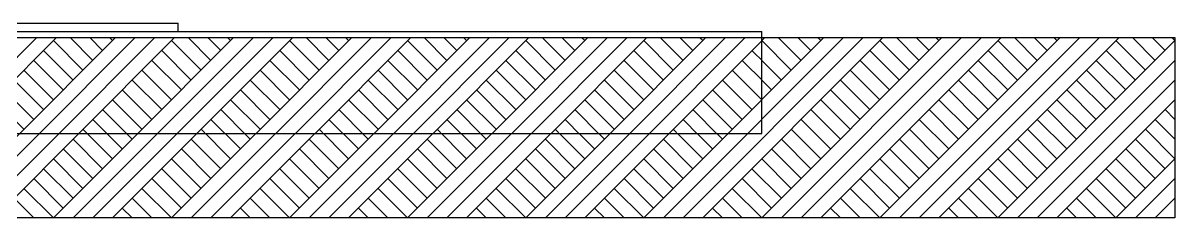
# Model space of a CAD drawing. Header units: millimetres. Extents: x -242231 to 419123, y -2399 to 525285.
# Drawn here: x -205848 to -195085, y 92692 to 94511 of the extents above; entities that cross this region are included whole.
import ezdxf

# ---------------------------------------------------------------- set-up
doc = ezdxf.new("R2010")
doc.units = ezdxf.units.MM
doc.set_wipeout_variables(frame=1)
doc.linetypes.add('Wipeout_Contour', pattern=[1000, 0, -1000])

msp = doc.modelspace()

# ---------------------------------------------------------------- linework, layer by layer
at = {"color": 253, "linetype": 'Continuous', "lineweight": 15}
for p, q in [((-198577.733, 94163.2), (-198790.822, 94376.289)), ((-198761.581, 92692.418), (-197077.71, 94376.289)), ((-198485.809, 94255.124), (-198606.974, 94376.289)), ((-198577.733, 92692.418), (-196893.862, 94376.289)), ((-198393.885, 94347.048), (-198423.127, 94376.289)), ((-198393.885, 92692.418), (-196710.015, 94376.289)), ((-197842.342, 92692.418), (-196158.471, 94376.289)), ((-197566.571, 94071.276), (-197842.342, 94347.048)), ((-197474.647, 94163.2), (-197687.735, 94376.289)), ((-197658.494, 92692.418), (-195974.624, 94376.289)), ((-197382.723, 94255.124), (-197503.888, 94376.289)), ((-197474.647, 92692.418), (-195790.776, 94376.289)), ((-197290.799, 94347.048), (-197320.04, 94376.289)), ((-197290.799, 92692.418), (-195606.928, 94376.289)), ((-196739.256, 92692.418), (-195084.626, 94347.048)), ((-196463.484, 94071.276), (-196739.256, 94347.048)), ((-196371.56, 94163.2), (-196584.649, 94376.289)), ((-196279.636, 94255.124), (-196400.801, 94376.289)), ((-196187.712, 94347.048), (-196216.953, 94376.289)), ((-195360.397, 94071.276), (-195636.169, 94347.048)), ((-195268.474, 94163.2), (-195481.562, 94376.289)), ((-195176.55, 94255.124), (-195297.715, 94376.289)), ((-195084.626, 94347.048), (-195113.867, 94376.289)), ((-197658.494, 93979.352), (-197934.266, 94255.124)), ((-196555.408, 93979.352), (-196831.18, 94255.124)), ((-195452.321, 93979.352), (-195728.093, 94255.124)), ((-197750.418, 93887.428), (-198026.19, 94163.2)), ((-196647.332, 93887.428), (-196923.103, 94163.2)), ((-196555.408, 92692.418), (-195084.626, 94163.2)), ((-195544.245, 93887.428), (-195820.017, 94163.2)), ((-197934.266, 93703.58), (-198210.038, 93979.352)), ((-197842.342, 93795.504), (-198118.114, 94071.276)), ((-196831.18, 93703.58), (-197106.951, 93979.352)), ((-196739.256, 93795.504), (-197015.027, 94071.276)), ((-196371.56, 92692.418), (-195084.626, 93979.352)), ((-195728.093, 93703.58), (-196003.865, 93979.352)), ((-195636.169, 93795.504), (-195911.941, 94071.276)), ((-198026.19, 93611.657), (-198301.962, 93887.428)), ((-196923.103, 93611.657), (-197198.875, 93887.428)), ((-195820.017, 93611.657), (-196095.789, 93887.428)), ((-198118.114, 93519.733), (-198393.885, 93795.504)), ((-197015.027, 93519.733), (-197290.799, 93795.504)), ((-196187.712, 92692.418), (-195084.626, 93795.504)), ((-195911.941, 93519.733), (-196187.712, 93795.504)), ((-198210.038, 93427.809), (-198485.809, 93703.58)), ((-197106.951, 93427.809), (-197382.723, 93703.58)), ((-196003.865, 93427.809), (-196279.636, 93703.58)), ((-195084.626, 93611.657), (-195176.55, 93703.58)), ((-198301.962, 93335.885), (-198577.733, 93611.657)), ((-197198.875, 93335.885), (-197474.647, 93611.657)), ((-196095.789, 93335.885), (-196371.56, 93611.657)), ((-195084.626, 93427.809), (-195268.474, 93611.657)), ((-198485.809, 93152.037), (-198761.581, 93427.809)), ((-198393.885, 93243.961), (-198669.657, 93519.733)), ((-197382.723, 93152.037), (-197658.494, 93427.809)), ((-197290.799, 93243.961), (-197566.571, 93519.733)), ((-196279.636, 93152.037), (-196555.408, 93427.809)), ((-196187.712, 93243.961), (-196463.484, 93519.733)), ((-195176.55, 93152.037), (-195452.321, 93427.809)), ((-195084.626, 93243.961), (-195360.397, 93519.733)), ((-205196.252, 93060.113), (-205472.024, 93335.885)), ((-204093.166, 93060.113), (-204368.938, 93335.885)), ((-202990.079, 93060.113), (-203265.851, 93335.885)), ((-201886.993, 93060.113), (-202162.764, 93335.885)), ((-200783.906, 93060.113), (-201059.678, 93335.885)), ((-199680.82, 93060.113), (-199956.591, 93335.885)), ((-198577.733, 93060.113), (-198853.505, 93335.885)), ((-197474.647, 93060.113), (-197750.418, 93335.885)), ((-196371.56, 93060.113), (-196647.332, 93335.885)), ((-195268.474, 93060.113), (-195544.245, 93335.885)), ((-205288.176, 92968.189), (-205563.948, 93243.961)), ((-204185.09, 92968.189), (-204460.861, 93243.961)), ((-203082.003, 92968.189), (-203357.775, 93243.961)), ((-201978.917, 92968.189), (-202254.688, 93243.961)), ((-200875.83, 92968.189), (-201151.602, 93243.961)), ((-199772.744, 92968.189), (-200048.515, 93243.961)), ((-198669.657, 92968.189), (-198945.429, 93243.961)), ((-197566.571, 92968.189), (-197842.342, 93243.961)), ((-196463.484, 92968.189), (-196739.256, 93243.961)), ((-195636.169, 92692.418), (-195084.626, 93243.961)), ((-195360.397, 92968.189), (-195636.169, 93243.961)), ((-205380.1, 92876.266), (-205655.872, 93152.037)), ((-204277.014, 92876.266), (-204552.785, 93152.037)), ((-203173.927, 92876.266), (-203449.699, 93152.037)), ((-202070.841, 92876.266), (-202346.612, 93152.037)), ((-200967.754, 92876.266), (-201243.526, 93152.037)), ((-199864.668, 92876.266), (-200140.439, 93152.037)), ((-198761.581, 92876.266), (-199037.353, 93152.037)), ((-197658.494, 92876.266), (-197934.266, 93152.037)), ((-196555.408, 92876.266), (-196831.18, 93152.037)), ((-195452.321, 92876.266), (-195728.093, 93152.037)), ((-205472.024, 92784.342), (-205747.796, 93060.113)), ((-204368.938, 92784.342), (-204644.709, 93060.113)), ((-203265.851, 92784.342), (-203541.623, 93060.113)), ((-202162.764, 92784.342), (-202438.536, 93060.113)), ((-201059.678, 92784.342), (-201335.45, 93060.113)), ((-199956.591, 92784.342), (-200232.363, 93060.113)), ((-198853.505, 92784.342), (-199129.276, 93060.113)), ((-197750.418, 92784.342), (-198026.19, 93060.113)), ((-196647.332, 92784.342), (-196923.103, 93060.113)), ((-195544.245, 92784.342), (-195820.017, 93060.113)), ((-195452.321, 92692.418), (-195084.626, 93060.113)), ((-205563.948, 92692.418), (-205839.72, 92968.189)), ((-204460.861, 92692.418), (-204736.633, 92968.189)), ((-203357.775, 92692.418), (-203633.547, 92968.189)), ((-202254.688, 92692.418), (-202530.46, 92968.189)), ((-201151.602, 92692.418), (-201427.373, 92968.189)), ((-200048.515, 92692.418), (-200324.287, 92968.189)), ((-198945.429, 92692.418), (-199221.2, 92968.189)), ((-197842.342, 92692.418), (-198118.114, 92968.189)), ((-196739.256, 92692.418), (-197015.027, 92968.189)), ((-195636.169, 92692.418), (-195911.941, 92968.189)), ((-205747.796, 92692.418), (-205931.643, 92876.266)), ((-204828.557, 92692.418), (-204920.481, 92784.342)), ((-204644.709, 92692.418), (-204828.557, 92876.266)), ((-203725.47, 92692.418), (-203817.394, 92784.342)), ((-203541.623, 92692.418), (-203725.47, 92876.266)), ((-202622.384, 92692.418), (-202714.308, 92784.342)), ((-202438.536, 92692.418), (-202622.384, 92876.266)), ((-201519.297, 92692.418), (-201611.221, 92784.342)), ((-201335.45, 92692.418), (-201519.297, 92876.266)), ((-200416.211, 92692.418), (-200508.135, 92784.342)), ((-200232.363, 92692.418), (-200416.211, 92876.266)), ((-199313.124, 92692.418), (-199405.048, 92784.342)), ((-199129.276, 92692.418), (-199313.124, 92876.266)), ((-198210.038, 92692.418), (-198301.962, 92784.342)), ((-198026.19, 92692.418), (-198210.038, 92876.266)), ((-197106.951, 92692.418), (-197198.875, 92784.342)), ((-196923.103, 92692.418), (-197106.951, 92876.266)), ((-196003.865, 92692.418), (-196095.789, 92784.342)), ((-195820.017, 92692.418), (-196003.865, 92876.266)), ((-195268.474, 92692.418), (-195084.626, 92876.266))]:
    msp.add_line(p, q, dxfattribs=at)
at = {"linetype": 'Continuous'}
for p, q in [((-195084.626, 94376.289), (-195084.626, 92692.418)), ((-195084.626, 92692.418), (-227957.363, 92692.418))]:
    msp.add_line(p, q, dxfattribs=at)

# ---------------------------------------------------------------- wipeouts: each hides what was drawn before it
at = {"color": 254, "linetype": 'Wipeout_Contour', "lineweight": 0, "ltscale": 20867.672642}
msp.add_wipeout([(-214829.609, 94431.083), (-204397.744, 94431.083), (-204397.744, 94511.127), (-214829.609, 94511.127)], dxfattribs=at)

# ---------------------------------------------------------------- next in the draw order: linework, layer by layer
at = {"linetype": 'Continuous'}
for p in [(-212425.987, 94511.127), (-204397.744, 94431.083)]:
    msp.add_line(p, (-204397.744, 94511.127), dxfattribs=at)

# ---------------------------------------------------------------- next in the draw order: wipeouts: each hides what was drawn before it
at = {"color": 254, "linetype": 'Wipeout_Contour', "lineweight": 0, "ltscale": 57176.651784}
msp.add_wipeout([(-227489.8, 93481.083), (-198945.979, 93481.083), (-198945.979, 94431.083), (-227489.8, 94431.083)], dxfattribs=at)

# ---------------------------------------------------------------- next in the draw order: linework, layer by layer
at = {"linetype": 'Continuous'}
for p, q in [((-227489.8, 94431.083), (-198945.979, 94431.083)), ((-198945.979, 93481.083), (-198945.979, 94431.083)), ((-227957.363, 94376.289), (-195084.626, 94376.289)), ((-227489.8, 93481.083), (-198945.979, 93481.083))]:
    msp.add_line(p, q, dxfattribs=at)
at = {"color": 253, "linetype": 'Continuous', "lineweight": 15}
for p, q in [((-207402.426, 92692.418), (-205718.555, 94376.289)), ((-207218.578, 92692.418), (-205534.707, 94376.289)), ((-206667.035, 92692.418), (-204983.164, 94376.289)), ((-206483.187, 92692.418), (-204799.316, 94376.289)), ((-206299.339, 92692.418), (-204615.468, 94376.289)), ((-206115.491, 92692.418), (-204431.62, 94376.289)), ((-205563.948, 92692.418), (-203880.077, 94376.289)), ((-205288.176, 94071.276), (-205563.948, 94347.048)), ((-205196.252, 94163.2), (-205409.341, 94376.289)), ((-205380.1, 92692.418), (-203696.229, 94376.289)), ((-205104.329, 94255.124), (-205225.493, 94376.289)), ((-205196.252, 92692.418), (-203512.382, 94376.289)), ((-205012.405, 94347.048), (-205041.646, 94376.289)), ((-205012.405, 92692.418), (-203328.534, 94376.289)), ((-204460.861, 92692.418), (-202776.991, 94376.289)), ((-204185.09, 94071.276), (-204460.861, 94347.048)), ((-204093.166, 94163.2), (-204306.255, 94376.289)), ((-204277.014, 92692.418), (-202593.143, 94376.289)), ((-204001.242, 94255.124), (-204122.407, 94376.289)), ((-204093.166, 92692.418), (-202409.295, 94376.289)), ((-203909.318, 94347.048), (-203938.559, 94376.289)), ((-203909.318, 92692.418), (-202225.447, 94376.289)), ((-203357.775, 92692.418), (-201673.904, 94376.289)), ((-203082.003, 94071.276), (-203357.775, 94347.048)), ((-202990.079, 94163.2), (-203203.168, 94376.289)), ((-203173.927, 92692.418), (-201490.056, 94376.289)), ((-202898.156, 94255.124), (-203019.32, 94376.289)), ((-202990.079, 92692.418), (-201306.209, 94376.289)), ((-202806.232, 94347.048), (-202835.473, 94376.289)), ((-202806.232, 92692.418), (-201122.361, 94376.289)), ((-202254.688, 92692.418), (-200570.818, 94376.289)), ((-201978.917, 94071.276), (-202254.688, 94347.048)), ((-201886.993, 94163.2), (-202100.082, 94376.289)), ((-202070.841, 92692.418), (-200386.97, 94376.289)), ((-201795.069, 94255.124), (-201916.234, 94376.289)), ((-201886.993, 92692.418), (-200203.122, 94376.289)), ((-201703.145, 94347.048), (-201732.386, 94376.289)), ((-201703.145, 92692.418), (-200019.274, 94376.289)), ((-201151.602, 92692.418), (-199467.731, 94376.289)), ((-200875.83, 94071.276), (-201151.602, 94347.048)), ((-200783.906, 94163.2), (-200996.995, 94376.289)), ((-200967.754, 92692.418), (-199283.883, 94376.289)), ((-200691.982, 94255.124), (-200813.147, 94376.289)), ((-200783.906, 92692.418), (-199100.035, 94376.289)), ((-200600.059, 94347.048), (-200629.3, 94376.289)), ((-200600.059, 92692.418), (-198916.188, 94376.289)), ((-200048.515, 92692.418), (-198364.644, 94376.289)), ((-199772.744, 94071.276), (-200048.515, 94347.048)), ((-199680.82, 94163.2), (-199893.909, 94376.289)), ((-199864.668, 92692.418), (-198180.797, 94376.289)), ((-199588.896, 94255.124), (-199710.061, 94376.289)), ((-199680.82, 92692.418), (-197996.949, 94376.289)), ((-199496.972, 94347.048), (-199526.213, 94376.289)), ((-199496.972, 92692.418), (-197813.101, 94376.289)), ((-198945.429, 92692.418), (-197261.558, 94376.289)), ((-198669.657, 94071.276), (-198945.429, 94347.048)), ((-205380.1, 93979.352), (-205655.872, 94255.124)), ((-204277.014, 93979.352), (-204552.785, 94255.124)), ((-203173.927, 93979.352), (-203449.699, 94255.124)), ((-202070.841, 93979.352), (-202346.612, 94255.124)), ((-200967.754, 93979.352), (-201243.526, 94255.124)), ((-199864.668, 93979.352), (-200140.439, 94255.124)), ((-198761.581, 93979.352), (-199037.353, 94255.124)), ((-205472.024, 93887.428), (-205747.796, 94163.2)), ((-204368.938, 93887.428), (-204644.709, 94163.2)), ((-203265.851, 93887.428), (-203541.623, 94163.2)), ((-202162.764, 93887.428), (-202438.536, 94163.2)), ((-201059.678, 93887.428), (-201335.45, 94163.2)), ((-199956.591, 93887.428), (-200232.363, 94163.2)), ((-198853.505, 93887.428), (-199129.276, 94163.2)), ((-205655.872, 93703.58), (-205931.643, 93979.352)), ((-205563.948, 93795.504), (-205839.72, 94071.276)), ((-204552.785, 93703.58), (-204828.557, 93979.352)), ((-204460.861, 93795.504), (-204736.633, 94071.276)), ((-203449.699, 93703.58), (-203725.47, 93979.352)), ((-203357.775, 93795.504), (-203633.547, 94071.276)), ((-202346.612, 93703.58), (-202622.384, 93979.352)), ((-202254.688, 93795.504), (-202530.46, 94071.276)), ((-201243.526, 93703.58), (-201519.297, 93979.352)), ((-201151.602, 93795.504), (-201427.373, 94071.276)), ((-200140.439, 93703.58), (-200416.211, 93979.352)), ((-200048.515, 93795.504), (-200324.287, 94071.276)), ((-199037.353, 93703.58), (-199313.124, 93979.352)), ((-198945.429, 93795.504), (-199221.2, 94071.276)), ((-205747.796, 93611.657), (-206023.567, 93887.428)), ((-204644.709, 93611.657), (-204920.481, 93887.428)), ((-203541.623, 93611.657), (-203817.394, 93887.428)), ((-202438.536, 93611.657), (-202714.308, 93887.428)), ((-201335.45, 93611.657), (-201611.221, 93887.428)), ((-200232.363, 93611.657), (-200508.135, 93887.428)), ((-199129.276, 93611.657), (-199405.048, 93887.428)), ((-205839.72, 93519.733), (-206115.491, 93795.504)), ((-204736.633, 93519.733), (-205012.405, 93795.504)), ((-203633.547, 93519.733), (-203909.318, 93795.504)), ((-202530.46, 93519.733), (-202806.232, 93795.504)), ((-201427.373, 93519.733), (-201703.145, 93795.504)), ((-200324.287, 93519.733), (-200600.059, 93795.504)), ((-199221.2, 93519.733), (-199496.972, 93795.504)), ((-204828.557, 93427.809), (-205104.329, 93703.58)), ((-203725.47, 93427.809), (-204001.242, 93703.58)), ((-202622.384, 93427.809), (-202898.156, 93703.58)), ((-201519.297, 93427.809), (-201795.069, 93703.58)), ((-200416.211, 93427.809), (-200691.982, 93703.58)), ((-199313.124, 93427.809), (-199588.896, 93703.58)), ((-204920.481, 93335.885), (-205196.252, 93611.657)), ((-203817.394, 93335.885), (-204093.166, 93611.657)), ((-202714.308, 93335.885), (-202990.079, 93611.657)), ((-201611.221, 93335.885), (-201886.993, 93611.657)), ((-200508.135, 93335.885), (-200783.906, 93611.657)), ((-199405.048, 93335.885), (-199680.82, 93611.657)), ((-205104.329, 93152.037), (-205380.1, 93427.809)), ((-205012.405, 93243.961), (-205288.176, 93519.733)), ((-204001.242, 93152.037), (-204277.014, 93427.809)), ((-203909.318, 93243.961), (-204185.09, 93519.733)), ((-202898.156, 93152.037), (-203173.927, 93427.809)), ((-202806.232, 93243.961), (-203082.003, 93519.733)), ((-201795.069, 93152.037), (-202070.841, 93427.809)), ((-201703.145, 93243.961), (-201978.917, 93519.733)), ((-200691.982, 93152.037), (-200967.754, 93427.809)), ((-200600.059, 93243.961), (-200875.83, 93519.733)), ((-199588.896, 93152.037), (-199864.668, 93427.809)), ((-199496.972, 93243.961), (-199772.744, 93519.733))]:
    msp.add_line(p, q, dxfattribs=at)

doc.saveas('drawing.dxf')
